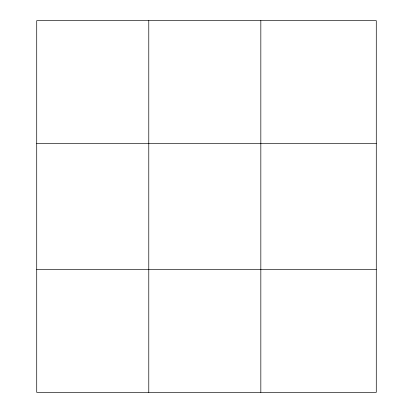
<?xml version="1.0" encoding="UTF-8"?>
<svg xmlns="http://www.w3.org/2000/svg" width="413" height="413" viewBox="0 0 413 413"><rect width="100%" height="100%" fill="white"/><g stroke="black" fill="none" stroke-linecap="round" stroke-linejoin="round"><path stroke-width="0.62" d="M148.778 392.35L148.778 20.65M260.83 392.35L260.83 20.65M376.279 269.689L376.279 392.35L36.721 392.35L36.721 20.65L376.279 20.65L376.279 269.689L36.721 269.689M36.721 143.311L376.279 143.311"/></g></svg>
